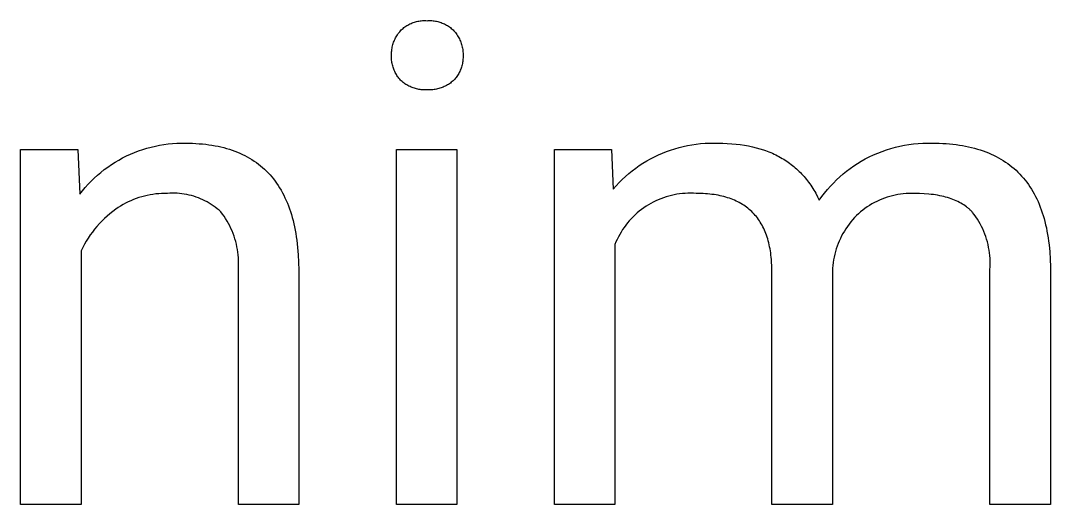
# Model space of a CAD drawing. Header units: millimetres. Extents: x -1519 to 3497, y -297 to 3208.
# Drawn here: x 3196.6 to 3274.1, y 147.3 to 183.8 of the extents above; entities that cross this region are included whole.
import ezdxf

# ---------------------------------------------------------------- set-up
doc = ezdxf.new("R2010")
doc.units = ezdxf.units.MM
doc.header["$MEASUREMENT"] = 0
doc.layers.add('Domyślny', color=7, linetype='Continuous', true_color=0x000000)

msp = doc.modelspace()

# ---------------------------------------------------------------- linework, layer by layer
at = {"layer": 'Domyślny'}
for p, q in [((3226.358, 183.655), (3226.444, 183.677)), ((3226.444, 183.677), (3226.53, 183.697)), ((3226.53, 183.697), (3226.617, 183.714)), ((3226.617, 183.714), (3226.705, 183.727)), ((3226.705, 183.727), (3226.793, 183.738)), ((3226.793, 183.738), (3226.881, 183.745)), ((3226.881, 183.745), (3226.969, 183.75)), ((3226.969, 183.75), (3227.058, 183.751)), ((3227.058, 183.751), (3227.146, 183.749)), ((3227.146, 183.749), (3227.235, 183.744)), ((3227.235, 183.744), (3227.324, 183.749)), ((3227.324, 183.749), (3227.413, 183.751)), ((3227.413, 183.751), (3227.502, 183.749)), ((3227.502, 183.749), (3227.59, 183.745)), ((3227.59, 183.745), (3227.679, 183.737)), ((3227.679, 183.737), (3227.767, 183.726)), ((3227.767, 183.726), (3227.855, 183.713)), ((3227.855, 183.713), (3227.943, 183.696)), ((3227.943, 183.696), (3228.029, 183.676)), ((3228.029, 183.676), (3228.115, 183.654)), ((3225.112, 182.84), (3225.17, 182.912)), ((3225.17, 182.912), (3225.23, 182.983)), ((3225.23, 182.983), (3225.293, 183.045)), ((3225.293, 183.045), (3225.358, 183.105)), ((3225.358, 183.105), (3225.425, 183.163)), ((3225.425, 183.163), (3225.494, 183.219)), ((3225.494, 183.219), (3225.565, 183.272)), ((3225.565, 183.272), (3225.638, 183.322)), ((3225.638, 183.322), (3225.712, 183.37)), ((3225.712, 183.37), (3225.788, 183.415)), ((3225.788, 183.415), (3225.866, 183.458)), ((3225.866, 183.458), (3225.945, 183.498)), ((3225.945, 183.498), (3226.025, 183.535)), ((3226.025, 183.535), (3226.107, 183.569)), ((3226.107, 183.569), (3226.19, 183.601)), ((3226.19, 183.601), (3226.273, 183.629)), ((3226.273, 183.629), (3226.358, 183.655)), ((3228.115, 183.654), (3228.2, 183.628)), ((3228.2, 183.628), (3228.285, 183.6)), ((3228.285, 183.6), (3228.368, 183.568)), ((3228.368, 183.568), (3228.45, 183.534)), ((3228.45, 183.534), (3228.531, 183.497)), ((3228.531, 183.497), (3228.61, 183.457)), ((3228.61, 183.457), (3228.688, 183.414)), ((3228.688, 183.414), (3228.765, 183.369)), ((3228.765, 183.369), (3228.84, 183.321)), ((3228.84, 183.321), (3228.913, 183.271)), ((3228.913, 183.271), (3228.985, 183.218)), ((3228.985, 183.218), (3229.054, 183.163)), ((3229.054, 183.163), (3229.122, 183.105)), ((3229.122, 183.105), (3229.188, 183.045)), ((3229.188, 183.045), (3229.251, 182.983)), ((3229.251, 182.983), (3229.312, 182.913)), ((3229.312, 182.913), (3229.37, 182.841)), ((3224.684, 182.026), (3224.714, 182.114)), ((3224.714, 182.114), (3224.747, 182.2)), ((3224.747, 182.2), (3224.783, 182.285)), ((3224.783, 182.285), (3224.822, 182.369)), ((3224.822, 182.369), (3224.864, 182.452)), ((3224.864, 182.452), (3224.908, 182.533)), ((3224.908, 182.533), (3224.955, 182.612)), ((3224.955, 182.612), (3225.005, 182.69)), ((3225.005, 182.69), (3225.057, 182.766)), ((3225.057, 182.766), (3225.112, 182.84)), ((3229.37, 182.841), (3229.426, 182.767)), ((3229.426, 182.767), (3229.479, 182.691)), ((3229.479, 182.691), (3229.53, 182.614)), ((3229.53, 182.614), (3229.578, 182.534)), ((3229.578, 182.534), (3229.623, 182.453)), ((3229.623, 182.453), (3229.665, 182.371)), ((3229.665, 182.371), (3229.704, 182.287)), ((3229.704, 182.287), (3229.741, 182.202)), ((3229.741, 182.202), (3229.774, 182.116)), ((3229.774, 182.116), (3229.805, 182.028)), ((3224.555, 181.301), (3224.56, 181.393)), ((3224.56, 181.393), (3224.568, 181.485)), ((3224.568, 181.485), (3224.58, 181.577)), ((3224.58, 181.577), (3224.595, 181.668)), ((3224.595, 181.668), (3224.613, 181.759)), ((3224.613, 181.759), (3224.633, 181.849)), ((3224.633, 181.849), (3224.657, 181.938)), ((3224.657, 181.938), (3224.684, 182.026)), ((3229.805, 182.028), (3229.832, 181.94)), ((3229.832, 181.94), (3229.857, 181.85)), ((3229.857, 181.85), (3229.878, 181.76)), ((3229.878, 181.76), (3229.896, 181.669)), ((3229.896, 181.669), (3229.911, 181.578)), ((3229.911, 181.578), (3229.923, 181.486)), ((3229.923, 181.486), (3229.932, 181.394)), ((3229.932, 181.394), (3229.937, 181.301)), ((3224.552, 181.209), (3224.555, 181.301)), ((3224.553, 181.116), (3224.552, 181.209)), ((3224.552, 181.029), (3224.553, 181.116)), ((3224.554, 180.941), (3224.552, 181.029)), ((3224.558, 180.854), (3224.554, 180.941)), ((3224.565, 180.767), (3224.558, 180.854)), ((3224.576, 180.68), (3224.565, 180.767)), ((3224.589, 180.594), (3224.576, 180.68)), ((3224.605, 180.508), (3224.589, 180.594)), ((3229.902, 180.593), (3229.886, 180.507)), ((3229.915, 180.679), (3229.902, 180.593)), ((3229.926, 180.766), (3229.915, 180.679)), ((3229.934, 180.854), (3229.926, 180.766)), ((3229.938, 180.941), (3229.934, 180.854)), ((3229.937, 181.301), (3229.94, 181.209)), ((3229.94, 181.029), (3229.938, 180.941)), ((3229.94, 181.209), (3229.939, 181.116)), ((3229.939, 181.116), (3229.94, 181.029)), ((3224.624, 180.423), (3224.605, 180.508)), ((3224.646, 180.338), (3224.624, 180.423)), ((3224.67, 180.254), (3224.646, 180.338)), ((3224.698, 180.171), (3224.67, 180.254)), ((3224.728, 180.089), (3224.698, 180.171)), ((3224.761, 180.008), (3224.728, 180.089)), ((3224.796, 179.928), (3224.761, 180.008)), ((3224.835, 179.85), (3224.796, 179.928)), ((3224.875, 179.773), (3224.835, 179.85)), ((3229.652, 179.848), (3229.611, 179.771)), ((3229.691, 179.926), (3229.652, 179.848)), ((3229.727, 180.006), (3229.691, 179.926)), ((3229.76, 180.087), (3229.727, 180.006)), ((3229.791, 180.169), (3229.76, 180.087)), ((3229.819, 180.252), (3229.791, 180.169)), ((3229.844, 180.336), (3229.819, 180.252)), ((3229.866, 180.421), (3229.844, 180.336)), ((3229.886, 180.507), (3229.866, 180.421)), ((3224.919, 179.697), (3224.875, 179.773)), ((3224.965, 179.622), (3224.919, 179.697)), ((3225.013, 179.549), (3224.965, 179.622)), ((3225.064, 179.478), (3225.013, 179.549)), ((3225.117, 179.409), (3225.064, 179.478)), ((3225.172, 179.341), (3225.117, 179.409)), ((3225.23, 179.276), (3225.172, 179.341)), ((3225.294, 179.215), (3225.23, 179.276)), ((3225.359, 179.156), (3225.294, 179.215)), ((3225.427, 179.1), (3225.359, 179.156)), ((3225.497, 179.047), (3225.427, 179.1)), ((3225.568, 178.995), (3225.497, 179.047)), ((3228.982, 179.047), (3228.91, 178.996)), ((3229.052, 179.101), (3228.982, 179.047)), ((3229.12, 179.157), (3229.052, 179.101)), ((3229.187, 179.215), (3229.12, 179.157)), ((3229.251, 179.276), (3229.187, 179.215)), ((3229.31, 179.341), (3229.251, 179.276)), ((3229.366, 179.408), (3229.31, 179.341)), ((3229.42, 179.477), (3229.366, 179.408)), ((3229.471, 179.548), (3229.42, 179.477)), ((3229.52, 179.621), (3229.471, 179.548)), ((3229.567, 179.695), (3229.52, 179.621)), ((3229.611, 179.771), (3229.567, 179.695)), ((3225.642, 178.946), (3225.568, 178.995)), ((3225.716, 178.9), (3225.642, 178.946)), ((3225.793, 178.856), (3225.716, 178.9)), ((3225.871, 178.815), (3225.793, 178.856)), ((3225.95, 178.776), (3225.871, 178.815)), ((3226.03, 178.74), (3225.95, 178.776)), ((3226.112, 178.707), (3226.03, 178.74)), ((3226.194, 178.677), (3226.112, 178.707)), ((3226.278, 178.649), (3226.194, 178.677)), ((3226.363, 178.625), (3226.278, 178.649)), ((3226.448, 178.603), (3226.363, 178.625)), ((3226.534, 178.584), (3226.448, 178.603)), ((3226.621, 178.568), (3226.534, 178.584)), ((3226.708, 178.555), (3226.621, 178.568)), ((3226.795, 178.545), (3226.708, 178.555)), ((3226.883, 178.538), (3226.795, 178.545)), ((3226.971, 178.534), (3226.883, 178.538)), ((3227.059, 178.533), (3226.971, 178.534)), ((3227.147, 178.535), (3227.059, 178.533)), ((3227.235, 178.54), (3227.147, 178.535)), ((3227.323, 178.535), (3227.235, 178.54)), ((3227.412, 178.533), (3227.323, 178.535)), ((3227.5, 178.535), (3227.412, 178.533)), ((3227.588, 178.539), (3227.5, 178.535)), ((3227.677, 178.546), (3227.588, 178.539)), ((3227.764, 178.556), (3227.677, 178.546)), ((3227.852, 178.569), (3227.764, 178.556)), ((3227.939, 178.585), (3227.852, 178.569)), ((3228.025, 178.604), (3227.939, 178.585)), ((3228.111, 178.626), (3228.025, 178.604)), ((3228.196, 178.65), (3228.111, 178.626)), ((3228.28, 178.678), (3228.196, 178.65)), ((3228.363, 178.708), (3228.28, 178.678)), ((3228.445, 178.741), (3228.363, 178.708)), ((3228.526, 178.777), (3228.445, 178.741)), ((3228.605, 178.815), (3228.526, 178.777)), ((3228.684, 178.857), (3228.605, 178.815)), ((3228.761, 178.9), (3228.684, 178.857)), ((3228.836, 178.947), (3228.761, 178.9)), ((3228.91, 178.996), (3228.836, 178.947)), ((3206.784, 174.303), (3207.106, 174.367)), ((3207.106, 174.367), (3207.43, 174.42)), ((3207.43, 174.42), (3207.755, 174.462)), ((3207.755, 174.462), (3208.082, 174.493)), ((3208.082, 174.493), (3208.41, 174.512)), ((3208.41, 174.512), (3208.738, 174.521)), ((3208.738, 174.521), (3209.066, 174.519)), ((3209.066, 174.519), (3209.328, 174.516)), ((3209.328, 174.516), (3209.586, 174.509)), ((3209.586, 174.509), (3209.839, 174.498)), ((3209.839, 174.498), (3210.089, 174.481)), ((3210.089, 174.481), (3210.334, 174.46)), ((3210.334, 174.46), (3210.575, 174.435)), ((3210.575, 174.435), (3210.812, 174.404)), ((3210.812, 174.404), (3211.045, 174.369)), ((3211.045, 174.369), (3211.274, 174.33)), ((3246.838, 174.344), (3247.163, 174.402)), ((3247.163, 174.402), (3247.491, 174.449)), ((3247.491, 174.449), (3247.819, 174.485)), ((3247.819, 174.485), (3248.149, 174.51)), ((3248.149, 174.51), (3248.479, 174.524)), ((3248.479, 174.524), (3248.81, 174.527)), ((3248.81, 174.527), (3249.14, 174.519)), ((3249.14, 174.519), (3249.486, 174.514)), ((3249.486, 174.514), (3249.824, 174.502)), ((3249.824, 174.502), (3250.156, 174.481)), ((3250.156, 174.481), (3250.481, 174.451)), ((3250.481, 174.451), (3250.798, 174.414)), ((3250.798, 174.414), (3251.109, 174.368)), ((3251.109, 174.368), (3251.413, 174.313)), ((3263.149, 174.357), (3263.493, 174.414)), ((3263.493, 174.414), (3263.839, 174.459)), ((3263.839, 174.459), (3264.185, 174.491)), ((3264.185, 174.491), (3264.533, 174.512)), ((3264.533, 174.512), (3264.881, 174.521)), ((3264.881, 174.521), (3265.23, 174.519)), ((3265.23, 174.519), (3265.769, 174.509)), ((3265.769, 174.509), (3266.032, 174.498)), ((3266.032, 174.498), (3266.291, 174.482)), ((3266.291, 174.482), (3266.546, 174.462)), ((3266.546, 174.462), (3266.796, 174.437)), ((3266.796, 174.437), (3267.043, 174.407)), ((3267.043, 174.407), (3267.285, 174.373)), ((3267.285, 174.373), (3267.523, 174.335)), ((3196.644, 147.315), (3196.644, 174.045)), ((3196.644, 174.045), (3200.95, 174.045)), ((3200.95, 174.045), (3201.097, 170.667)), ((3204.616, 173.557), (3204.914, 173.694)), ((3204.914, 173.694), (3205.217, 173.822)), ((3205.217, 173.822), (3205.523, 173.939)), ((3205.523, 173.939), (3205.834, 174.046)), ((3205.834, 174.046), (3206.147, 174.142)), ((3206.147, 174.142), (3206.464, 174.228)), ((3206.464, 174.228), (3206.784, 174.303)), ((3211.274, 174.33), (3211.499, 174.285)), ((3211.499, 174.285), (3211.72, 174.236)), ((3211.72, 174.236), (3211.937, 174.183)), ((3211.937, 174.183), (3212.149, 174.124)), ((3212.149, 174.124), (3212.358, 174.061)), ((3212.358, 174.061), (3212.562, 173.994)), ((3212.562, 173.994), (3212.763, 173.921)), ((3212.763, 173.921), (3212.959, 173.844)), ((3212.959, 173.844), (3213.151, 173.763)), ((3213.151, 173.763), (3213.339, 173.676)), ((3213.339, 173.676), (3213.524, 173.586)), ((3224.923, 147.315), (3224.923, 174.045)), ((3224.923, 174.045), (3229.477, 174.045)), ((3229.477, 174.045), (3229.477, 147.315)), ((3236.814, 147.315), (3236.814, 174.045)), ((3236.814, 174.045), (3241.12, 174.045)), ((3241.12, 174.045), (3241.242, 171.063)), ((3244.342, 173.494), (3244.64, 173.637)), ((3244.64, 173.637), (3244.943, 173.769)), ((3244.943, 173.769), (3245.25, 173.891)), ((3245.25, 173.891), (3245.561, 174.003)), ((3245.561, 174.003), (3245.876, 174.104)), ((3245.876, 174.104), (3246.194, 174.195)), ((3246.194, 174.195), (3246.515, 174.275)), ((3246.515, 174.275), (3246.838, 174.344)), ((3251.413, 174.313), (3251.71, 174.25)), ((3251.71, 174.25), (3252, 174.179)), ((3252, 174.179), (3252.282, 174.099)), ((3252.282, 174.099), (3252.558, 174.011)), ((3252.558, 174.011), (3252.694, 173.964)), ((3252.694, 173.964), (3252.827, 173.915)), ((3252.827, 173.915), (3252.959, 173.863)), ((3252.959, 173.863), (3253.089, 173.81)), ((3253.089, 173.81), (3253.218, 173.754)), ((3253.218, 173.754), (3253.344, 173.697)), ((3253.344, 173.697), (3253.469, 173.637)), ((3253.469, 173.637), (3253.592, 173.575)), ((3260.51, 173.492), (3260.825, 173.639)), ((3260.825, 173.639), (3261.146, 173.776)), ((3261.146, 173.776), (3261.471, 173.901)), ((3261.471, 173.901), (3261.8, 174.015)), ((3261.8, 174.015), (3262.133, 174.118)), ((3262.133, 174.118), (3262.469, 174.209)), ((3262.469, 174.209), (3262.808, 174.289)), ((3262.808, 174.289), (3263.149, 174.357)), ((3267.523, 174.335), (3267.757, 174.291)), ((3267.757, 174.291), (3267.986, 174.244)), ((3267.986, 174.244), (3268.212, 174.191)), ((3268.212, 174.191), (3268.433, 174.135)), ((3268.433, 174.135), (3268.65, 174.073)), ((3268.65, 174.073), (3268.863, 174.007)), ((3268.863, 174.007), (3269.071, 173.937)), ((3269.071, 173.937), (3269.276, 173.862)), ((3269.276, 173.862), (3269.476, 173.782)), ((3269.476, 173.782), (3269.672, 173.698)), ((3269.672, 173.698), (3269.864, 173.61)), ((3269.864, 173.61), (3270.051, 173.517)), ((3203.206, 172.721), (3203.476, 172.907)), ((3203.476, 172.907), (3203.753, 173.084)), ((3203.753, 173.084), (3204.035, 173.251)), ((3204.035, 173.251), (3204.323, 173.409)), ((3204.323, 173.409), (3204.616, 173.557)), ((3213.524, 173.586), (3213.703, 173.49)), ((3213.703, 173.49), (3213.879, 173.39)), ((3213.879, 173.39), (3214.051, 173.285)), ((3214.051, 173.285), (3214.219, 173.175)), ((3214.219, 173.175), (3214.383, 173.061)), ((3214.383, 173.061), (3214.542, 172.942)), ((3214.542, 172.942), (3214.698, 172.818)), ((3214.698, 172.818), (3214.849, 172.69)), ((3242.932, 172.635), (3243.202, 172.826)), ((3243.202, 172.826), (3243.479, 173.007)), ((3243.479, 173.007), (3243.761, 173.179)), ((3243.761, 173.179), (3244.049, 173.341)), ((3244.049, 173.341), (3244.342, 173.494)), ((3253.592, 173.575), (3253.714, 173.511)), ((3253.714, 173.511), (3253.833, 173.445)), ((3253.833, 173.445), (3253.951, 173.377)), ((3253.951, 173.377), (3254.068, 173.306)), ((3254.068, 173.306), (3254.182, 173.234)), ((3254.182, 173.234), (3254.295, 173.16)), ((3254.295, 173.16), (3254.406, 173.083)), ((3254.406, 173.083), (3254.515, 173.004)), ((3254.515, 173.004), (3254.622, 172.924)), ((3254.622, 172.924), (3254.728, 172.841)), ((3254.728, 172.841), (3254.832, 172.756)), ((3259.342, 172.809), (3259.622, 172.993)), ((3259.622, 172.993), (3259.908, 173.168)), ((3259.908, 173.168), (3260.199, 173.334)), ((3260.199, 173.334), (3260.51, 173.492)), ((3270.051, 173.517), (3270.234, 173.419)), ((3270.234, 173.419), (3270.414, 173.317)), ((3270.414, 173.317), (3270.588, 173.21)), ((3270.588, 173.21), (3270.759, 173.098)), ((3270.759, 173.098), (3270.926, 172.983)), ((3270.926, 172.983), (3271.088, 172.862)), ((3271.088, 172.862), (3271.246, 172.737)), ((3202.192, 171.888), (3202.434, 172.109)), ((3202.434, 172.109), (3202.685, 172.322)), ((3202.685, 172.322), (3202.942, 172.526)), ((3202.942, 172.526), (3203.206, 172.721)), ((3214.849, 172.69), (3214.996, 172.557)), ((3214.996, 172.557), (3215.139, 172.419)), ((3215.139, 172.419), (3215.279, 172.277)), ((3215.279, 172.277), (3215.414, 172.13)), ((3215.414, 172.13), (3215.545, 171.978)), ((3242.162, 172.01), (3242.412, 172.227)), ((3242.412, 172.227), (3242.669, 172.435)), ((3242.669, 172.435), (3242.932, 172.635)), ((3254.832, 172.756), (3254.934, 172.669)), ((3254.934, 172.669), (3255.035, 172.58)), ((3255.035, 172.58), (3255.134, 172.489)), ((3255.134, 172.489), (3255.231, 172.395)), ((3255.231, 172.395), (3255.326, 172.3)), ((3255.326, 172.3), (3255.419, 172.202)), ((3255.419, 172.202), (3255.511, 172.103)), ((3255.511, 172.103), (3255.601, 172.001)), ((3258.289, 171.981), (3258.542, 172.201)), ((3258.542, 172.201), (3258.802, 172.412)), ((3258.802, 172.412), (3259.069, 172.615)), ((3259.069, 172.615), (3259.342, 172.809)), ((3271.246, 172.737), (3271.4, 172.608)), ((3271.4, 172.608), (3271.55, 172.474)), ((3271.55, 172.474), (3271.695, 172.335)), ((3271.695, 172.335), (3271.837, 172.192)), ((3271.837, 172.192), (3271.974, 172.044)), ((3271.974, 172.044), (3272.106, 171.892)), ((3201.51, 171.178), (3201.729, 171.422)), ((3201.729, 171.422), (3201.957, 171.659)), ((3201.957, 171.659), (3202.192, 171.888)), ((3215.545, 171.978), (3215.671, 171.822)), ((3215.671, 171.822), (3215.794, 171.661)), ((3215.794, 171.661), (3215.913, 171.495)), ((3215.913, 171.495), (3216.028, 171.325)), ((3216.028, 171.325), (3216.138, 171.15)), ((3241.242, 171.063), (3241.46, 171.311)), ((3241.46, 171.311), (3241.686, 171.552)), ((3241.686, 171.552), (3241.92, 171.785)), ((3241.92, 171.785), (3242.162, 172.01)), ((3255.601, 172.001), (3255.69, 171.897)), ((3255.69, 171.897), (3255.776, 171.791)), ((3255.776, 171.791), (3255.861, 171.683)), ((3255.861, 171.683), (3255.944, 171.573)), ((3255.944, 171.573), (3256.025, 171.461)), ((3256.025, 171.461), (3256.105, 171.347)), ((3256.105, 171.347), (3256.183, 171.23)), ((3257.355, 171.021), (3257.577, 171.272)), ((3257.577, 171.272), (3257.806, 171.516)), ((3257.806, 171.516), (3258.044, 171.753)), ((3258.044, 171.753), (3258.289, 171.981)), ((3272.106, 171.892), (3272.235, 171.735)), ((3272.235, 171.735), (3272.36, 171.574)), ((3272.36, 171.574), (3272.48, 171.408)), ((3272.48, 171.408), (3272.596, 171.238)), ((3201.097, 170.667), (3201.299, 170.926)), ((3201.299, 170.926), (3201.51, 171.178)), ((3205.966, 170.537), (3205.756, 170.48)), ((3206.178, 170.586), (3205.966, 170.537)), ((3206.391, 170.629), (3206.178, 170.586)), ((3206.606, 170.664), (3206.391, 170.629)), ((3206.822, 170.693), (3206.606, 170.664)), ((3207.039, 170.714), (3206.822, 170.693)), ((3207.256, 170.728), (3207.039, 170.714)), ((3207.474, 170.734), (3207.256, 170.728)), ((3207.691, 170.734), (3207.474, 170.734)), ((3207.873, 170.746), (3207.691, 170.734)), ((3208.056, 170.752), (3207.873, 170.746)), ((3208.238, 170.752), (3208.056, 170.752)), ((3208.42, 170.745), (3208.238, 170.752)), ((3208.602, 170.732), (3208.42, 170.745)), ((3208.784, 170.712), (3208.602, 170.732)), ((3208.964, 170.687), (3208.784, 170.712)), ((3209.144, 170.655), (3208.964, 170.687)), ((3209.322, 170.616), (3209.144, 170.655)), ((3209.499, 170.572), (3209.322, 170.616)), ((3209.675, 170.522), (3209.499, 170.572)), ((3209.848, 170.465), (3209.675, 170.522)), ((3216.138, 171.15), (3216.245, 170.971)), ((3216.245, 170.971), (3216.347, 170.786)), ((3216.347, 170.786), (3216.445, 170.597)), ((3216.445, 170.597), (3216.539, 170.404)), ((3245.42, 170.534), (3245.219, 170.475)), ((3245.622, 170.586), (3245.42, 170.534)), ((3245.827, 170.631), (3245.622, 170.586)), ((3246.032, 170.669), (3245.827, 170.631)), ((3246.239, 170.7), (3246.032, 170.669)), ((3246.447, 170.723), (3246.239, 170.7)), ((3246.656, 170.74), (3246.447, 170.723)), ((3246.865, 170.749), (3246.656, 170.74)), ((3247.074, 170.751), (3246.865, 170.749)), ((3247.283, 170.746), (3247.074, 170.751)), ((3247.492, 170.734), (3247.283, 170.746)), ((3247.841, 170.728), (3247.492, 170.734)), ((3248.012, 170.721), (3247.841, 170.728)), ((3248.18, 170.711), (3248.012, 170.721)), ((3248.345, 170.698), (3248.18, 170.711)), ((3248.508, 170.682), (3248.345, 170.698)), ((3248.667, 170.664), (3248.508, 170.682)), ((3248.824, 170.642), (3248.667, 170.664)), ((3248.978, 170.618), (3248.824, 170.642)), ((3249.129, 170.591), (3248.978, 170.618)), ((3249.278, 170.561), (3249.129, 170.591)), ((3249.424, 170.528), (3249.278, 170.561)), ((3249.567, 170.492), (3249.424, 170.528)), ((3249.707, 170.454), (3249.567, 170.492)), ((3256.183, 171.23), (3256.259, 171.112)), ((3256.259, 171.112), (3256.333, 170.991)), ((3256.333, 170.991), (3256.406, 170.869)), ((3256.406, 170.869), (3256.477, 170.744)), ((3256.477, 170.744), (3256.614, 170.488)), ((3256.614, 170.488), (3256.743, 170.224)), ((3256.743, 170.224), (3256.938, 170.496)), ((3256.938, 170.496), (3257.143, 170.762)), ((3257.143, 170.762), (3257.355, 171.021)), ((3262.048, 170.506), (3261.849, 170.445)), ((3262.249, 170.56), (3262.048, 170.506)), ((3262.453, 170.607), (3262.249, 170.56)), ((3262.657, 170.646), (3262.453, 170.607)), ((3262.863, 170.679), (3262.657, 170.646)), ((3263.07, 170.704), (3262.863, 170.679)), ((3263.278, 170.722), (3263.07, 170.704)), ((3263.486, 170.733), (3263.278, 170.722)), ((3263.694, 170.737), (3263.486, 170.733)), ((3263.903, 170.734), (3263.694, 170.737)), ((3264.28, 170.728), (3263.903, 170.734)), ((3264.644, 170.711), (3264.28, 170.728)), ((3264.994, 170.684), (3264.644, 170.711)), ((3265.163, 170.666), (3264.994, 170.684)), ((3265.33, 170.645), (3265.163, 170.666)), ((3265.492, 170.621), (3265.33, 170.645)), ((3265.652, 170.595), (3265.492, 170.621)), ((3265.807, 170.565), (3265.652, 170.595)), ((3265.96, 170.533), (3265.807, 170.565)), ((3266.109, 170.499), (3265.96, 170.533)), ((3266.254, 170.461), (3266.109, 170.499)), ((3272.596, 171.238), (3272.708, 171.063)), ((3272.708, 171.063), (3272.815, 170.883)), ((3272.815, 170.883), (3272.919, 170.699)), ((3272.919, 170.699), (3273.018, 170.51)), ((3273.018, 170.51), (3273.113, 170.317)), ((3204.165, 169.782), (3203.981, 169.666)), ((3204.353, 169.892), (3204.165, 169.782)), ((3204.545, 169.996), (3204.353, 169.892)), ((3204.739, 170.093), (3204.545, 169.996)), ((3204.937, 170.184), (3204.739, 170.093)), ((3205.138, 170.268), (3204.937, 170.184)), ((3205.342, 170.346), (3205.138, 170.268)), ((3205.548, 170.416), (3205.342, 170.346)), ((3205.756, 170.48), (3205.548, 170.416)), ((3210.019, 170.403), (3209.848, 170.465)), ((3210.189, 170.334), (3210.019, 170.403)), ((3210.355, 170.26), (3210.189, 170.334)), ((3210.519, 170.18), (3210.355, 170.26)), ((3210.68, 170.094), (3210.519, 170.18)), ((3210.838, 170.003), (3210.68, 170.094)), ((3210.993, 169.906), (3210.838, 170.003)), ((3211.144, 169.804), (3210.993, 169.906)), ((3211.292, 169.697), (3211.144, 169.804)), ((3216.539, 170.404), (3216.63, 170.205)), ((3216.63, 170.205), (3216.716, 170.003)), ((3216.716, 170.003), (3216.798, 169.795)), ((3216.798, 169.795), (3216.875, 169.583)), ((3243.709, 169.765), (3243.536, 169.648)), ((3243.887, 169.876), (3243.709, 169.765)), ((3244.068, 169.981), (3243.887, 169.876)), ((3244.252, 170.08), (3244.068, 169.981)), ((3244.44, 170.172), (3244.252, 170.08)), ((3244.63, 170.258), (3244.44, 170.172)), ((3244.824, 170.337), (3244.63, 170.258)), ((3245.02, 170.41), (3244.824, 170.337)), ((3245.219, 170.475), (3245.02, 170.41)), ((3249.844, 170.413), (3249.707, 170.454)), ((3249.979, 170.368), (3249.844, 170.413)), ((3250.111, 170.321), (3249.979, 170.368)), ((3250.24, 170.271), (3250.111, 170.321)), ((3250.366, 170.218), (3250.24, 170.271)), ((3250.49, 170.163), (3250.366, 170.218)), ((3250.61, 170.104), (3250.49, 170.163)), ((3250.728, 170.043), (3250.61, 170.104)), ((3250.843, 169.979), (3250.728, 170.043)), ((3250.956, 169.911), (3250.843, 169.979)), ((3251.065, 169.841), (3250.956, 169.911)), ((3251.172, 169.769), (3251.065, 169.841)), ((3251.276, 169.693), (3251.172, 169.769)), ((3260.353, 169.72), (3260.182, 169.601)), ((3260.528, 169.833), (3260.353, 169.72)), ((3260.707, 169.94), (3260.528, 169.833)), ((3260.89, 170.04), (3260.707, 169.94)), ((3261.076, 170.135), (3260.89, 170.04)), ((3261.265, 170.222), (3261.076, 170.135)), ((3261.457, 170.303), (3261.265, 170.222)), ((3261.651, 170.378), (3261.457, 170.303)), ((3261.849, 170.445), (3261.651, 170.378)), ((3266.396, 170.421), (3266.254, 170.461)), ((3266.535, 170.377), (3266.396, 170.421)), ((3266.67, 170.332), (3266.535, 170.377)), ((3266.802, 170.283), (3266.67, 170.332)), ((3266.93, 170.231), (3266.802, 170.283)), ((3267.054, 170.177), (3266.93, 170.231)), ((3267.176, 170.12), (3267.054, 170.177)), ((3267.293, 170.06), (3267.176, 170.12)), ((3267.408, 169.998), (3267.293, 170.06)), ((3267.519, 169.932), (3267.408, 169.998)), ((3267.626, 169.864), (3267.519, 169.932)), ((3267.73, 169.793), (3267.626, 169.864)), ((3267.83, 169.719), (3267.73, 169.793)), ((3267.879, 169.681), (3267.83, 169.719)), ((3273.113, 170.317), (3273.204, 170.12)), ((3273.204, 170.12), (3273.291, 169.917)), ((3273.291, 169.917), (3273.373, 169.711)), ((3203.157, 169.032), (3202.955, 168.847)), ((3203.366, 169.21), (3203.157, 169.032)), ((3203.581, 169.38), (3203.366, 169.21)), ((3203.801, 169.544), (3203.581, 169.38)), ((3203.981, 169.666), (3203.801, 169.544)), ((3211.436, 169.585), (3211.292, 169.697)), ((3211.575, 169.468), (3211.436, 169.585)), ((3211.711, 169.346), (3211.575, 169.468)), ((3211.837, 169.18), (3211.711, 169.346)), ((3211.958, 169.01), (3211.837, 169.18)), ((3212.073, 168.836), (3211.958, 169.01)), ((3216.875, 169.583), (3216.949, 169.366)), ((3216.949, 169.366), (3217.019, 169.144)), ((3217.019, 169.144), (3217.085, 168.918)), ((3242.735, 168.977), (3242.59, 168.827)), ((3242.886, 169.122), (3242.735, 168.977)), ((3243.042, 169.262), (3242.886, 169.122)), ((3243.202, 169.396), (3243.042, 169.262)), ((3243.367, 169.525), (3243.202, 169.396)), ((3243.536, 169.648), (3243.367, 169.525)), ((3251.378, 169.614), (3251.276, 169.693)), ((3251.476, 169.533), (3251.378, 169.614)), ((3251.572, 169.449), (3251.476, 169.533)), ((3251.665, 169.362), (3251.572, 169.449)), ((3251.755, 169.272), (3251.665, 169.362)), ((3251.843, 169.179), (3251.755, 169.272)), ((3251.927, 169.083), (3251.843, 169.179)), ((3252.009, 168.985), (3251.927, 169.083)), ((3252.088, 168.884), (3252.009, 168.985)), ((3259.543, 169.062), (3259.397, 168.91)), ((3259.695, 169.209), (3259.543, 169.062)), ((3259.852, 169.345), (3259.695, 169.209)), ((3260.015, 169.476), (3259.852, 169.345)), ((3260.182, 169.601), (3260.015, 169.476)), ((3267.927, 169.643), (3267.879, 169.681)), ((3267.975, 169.603), (3267.927, 169.643)), ((3268.021, 169.563), (3267.975, 169.603)), ((3268.066, 169.523), (3268.021, 169.563)), ((3268.111, 169.481), (3268.066, 169.523)), ((3268.155, 169.439), (3268.111, 169.481)), ((3268.198, 169.397), (3268.155, 169.439)), ((3268.24, 169.353), (3268.198, 169.397)), ((3268.281, 169.309), (3268.24, 169.353)), ((3268.407, 169.142), (3268.281, 169.309)), ((3268.528, 168.972), (3268.407, 169.142)), ((3268.642, 168.797), (3268.528, 168.972)), ((3273.373, 169.711), (3273.451, 169.499)), ((3273.451, 169.499), (3273.525, 169.283)), ((3273.525, 169.283), (3273.595, 169.063)), ((3273.595, 169.063), (3273.661, 168.838)), ((3202.386, 168.253), (3202.21, 168.043)), ((3202.569, 168.458), (3202.386, 168.253)), ((3202.759, 168.656), (3202.569, 168.458)), ((3202.955, 168.847), (3202.759, 168.656)), ((3212.182, 168.658), (3212.073, 168.836)), ((3212.285, 168.477), (3212.182, 168.658)), ((3212.382, 168.292), (3212.285, 168.477)), ((3212.473, 168.105), (3212.382, 168.292)), ((3217.085, 168.918), (3217.146, 168.687)), ((3217.146, 168.687), (3217.204, 168.451)), ((3217.204, 168.451), (3217.257, 168.211)), ((3217.257, 168.211), (3217.306, 167.966)), ((3242.061, 168.179), (3241.943, 168.006)), ((3242.185, 168.347), (3242.061, 168.179)), ((3242.314, 168.512), (3242.185, 168.347)), ((3242.449, 168.672), (3242.314, 168.512)), ((3242.59, 168.827), (3242.449, 168.672)), ((3252.165, 168.779), (3252.088, 168.884)), ((3252.238, 168.672), (3252.165, 168.779)), ((3252.309, 168.562), (3252.238, 168.672)), ((3252.377, 168.45), (3252.309, 168.562)), ((3252.442, 168.334), (3252.377, 168.45)), ((3252.505, 168.215), (3252.442, 168.334)), ((3252.564, 168.094), (3252.505, 168.215)), ((3258.866, 168.254), (3258.747, 168.079)), ((3258.99, 168.425), (3258.866, 168.254)), ((3259.12, 168.591), (3258.99, 168.425)), ((3259.256, 168.753), (3259.12, 168.591)), ((3259.397, 168.91), (3259.256, 168.753)), ((3268.751, 168.618), (3268.642, 168.797)), ((3268.854, 168.436), (3268.751, 168.618)), ((3268.95, 168.251), (3268.854, 168.436)), ((3269.041, 168.062), (3268.95, 168.251)), ((3273.661, 168.838), (3273.722, 168.609)), ((3273.722, 168.609), (3273.779, 168.375)), ((3273.779, 168.375), (3273.832, 168.136)), ((3201.881, 167.605), (3201.727, 167.377)), ((3202.042, 167.827), (3201.881, 167.605)), ((3202.21, 168.043), (3202.042, 167.827)), ((3212.557, 167.914), (3212.473, 168.105)), ((3212.635, 167.72), (3212.557, 167.914)), ((3212.706, 167.524), (3212.635, 167.72)), ((3212.771, 167.326), (3212.706, 167.524)), ((3217.306, 167.966), (3217.351, 167.717)), ((3217.351, 167.717), (3217.392, 167.462)), ((3217.392, 167.462), (3217.429, 167.203)), ((3241.627, 167.465), (3241.534, 167.277)), ((3241.726, 167.649), (3241.627, 167.465)), ((3241.832, 167.829), (3241.726, 167.649)), ((3241.943, 168.006), (3241.832, 167.829)), ((3252.621, 167.97), (3252.564, 168.094)), ((3252.675, 167.843), (3252.621, 167.97)), ((3252.727, 167.713), (3252.675, 167.843)), ((3252.775, 167.58), (3252.727, 167.713)), ((3252.821, 167.445), (3252.775, 167.58)), ((3252.864, 167.306), (3252.821, 167.445)), ((3258.428, 167.532), (3258.335, 167.343)), ((3258.528, 167.718), (3258.428, 167.532)), ((3258.635, 167.9), (3258.528, 167.718)), ((3258.747, 168.079), (3258.635, 167.9)), ((3269.124, 167.871), (3269.041, 168.062)), ((3269.202, 167.677), (3269.124, 167.871)), ((3269.272, 167.48), (3269.202, 167.677)), ((3269.336, 167.281), (3269.272, 167.48)), ((3273.832, 168.136), (3273.881, 167.893)), ((3273.881, 167.893), (3273.925, 167.645)), ((3273.925, 167.645), (3273.966, 167.393)), ((3273.966, 167.393), (3274.002, 167.136)), ((3201.315, 166.666), (3201.194, 166.42)), ((3201.444, 166.908), (3201.315, 166.666)), ((3201.582, 167.145), (3201.444, 166.908)), ((3201.727, 167.377), (3201.582, 167.145)), ((3212.828, 167.126), (3212.771, 167.326)), ((3212.88, 166.924), (3212.828, 167.126)), ((3212.924, 166.72), (3212.88, 166.924)), ((3212.961, 166.515), (3212.924, 166.72)), ((3217.429, 167.203), (3217.491, 166.672)), ((3217.491, 166.672), (3217.537, 166.121)), ((3241.447, 167.087), (3241.367, 166.893)), ((3241.367, 166.893), (3241.367, 147.315)), ((3241.534, 167.277), (3241.447, 167.087)), ((3252.904, 167.165), (3252.864, 167.306)), ((3252.942, 167.021), (3252.904, 167.165)), ((3252.977, 166.874), (3252.942, 167.021)), ((3253.008, 166.724), (3252.977, 166.874)), ((3253.038, 166.571), (3253.008, 166.724)), ((3258.093, 166.757), (3258.026, 166.557)), ((3258.167, 166.955), (3258.093, 166.757)), ((3258.248, 167.15), (3258.167, 166.955)), ((3258.335, 167.343), (3258.248, 167.15)), ((3269.393, 167.08), (3269.336, 167.281)), ((3269.444, 166.877), (3269.393, 167.08)), ((3269.487, 166.673), (3269.444, 166.877)), ((3269.524, 166.467), (3269.487, 166.673)), ((3274.002, 167.136), (3274.034, 166.875)), ((3274.034, 166.875), (3274.085, 166.339)), ((3201.194, 166.42), (3201.194, 147.315)), ((3212.992, 166.309), (3212.961, 166.515)), ((3213.016, 166.101), (3212.992, 166.309)), ((3213.032, 165.894), (3213.016, 166.101)), ((3213.042, 165.685), (3213.032, 165.894)), ((3217.537, 166.121), (3217.566, 165.552)), ((3253.064, 166.415), (3253.038, 166.571)), ((3253.088, 166.257), (3253.064, 166.415)), ((3253.108, 166.096), (3253.088, 166.257)), ((3253.126, 165.931), (3253.108, 166.096)), ((3253.142, 165.764), (3253.126, 165.931)), ((3257.867, 165.944), (3257.827, 165.737)), ((3257.913, 166.15), (3257.867, 165.944)), ((3257.966, 166.355), (3257.913, 166.15)), ((3258.026, 166.557), (3257.966, 166.355)), ((3269.554, 166.26), (3269.524, 166.467)), ((3269.576, 166.052), (3269.554, 166.26)), ((3269.592, 165.844), (3269.576, 166.052)), ((3269.6, 165.635), (3269.592, 165.844)), ((3274.085, 166.339), (3274.12, 165.784)), ((3213.029, 165.06), (3213.04, 165.268)), ((3213.04, 165.268), (3213.044, 165.477)), ((3213.044, 165.477), (3213.042, 165.685)), ((3217.566, 165.552), (3217.579, 164.964)), ((3253.154, 165.594), (3253.142, 165.764)), ((3253.171, 165.246), (3253.154, 165.594)), ((3253.176, 164.886), (3253.171, 165.246)), ((3257.77, 165.319), (3257.752, 165.108)), ((3257.752, 165.108), (3257.752, 147.315)), ((3257.795, 165.528), (3257.77, 165.319)), ((3257.827, 165.737), (3257.795, 165.528)), ((3269.584, 165.008), (3269.596, 165.217)), ((3269.596, 165.217), (3269.602, 165.426)), ((3269.602, 165.426), (3269.6, 165.635)), ((3274.12, 165.784), (3274.137, 165.212)), ((3274.137, 165.212), (3274.137, 147.315)), ((3213.029, 147.315), (3213.029, 165.06)), ((3217.579, 164.964), (3217.579, 147.315)), ((3253.176, 147.315), (3253.176, 164.886)), ((3269.584, 147.315), (3269.584, 165.008)), ((3201.194, 147.315), (3196.644, 147.315)), ((3217.579, 147.315), (3213.029, 147.315)), ((3229.477, 147.315), (3224.923, 147.315)), ((3241.367, 147.315), (3236.814, 147.315)), ((3257.752, 147.315), (3253.176, 147.315)), ((3274.137, 147.315), (3269.584, 147.315))]:
    msp.add_line(p, q, dxfattribs=at)

doc.saveas('drawing.dxf')
